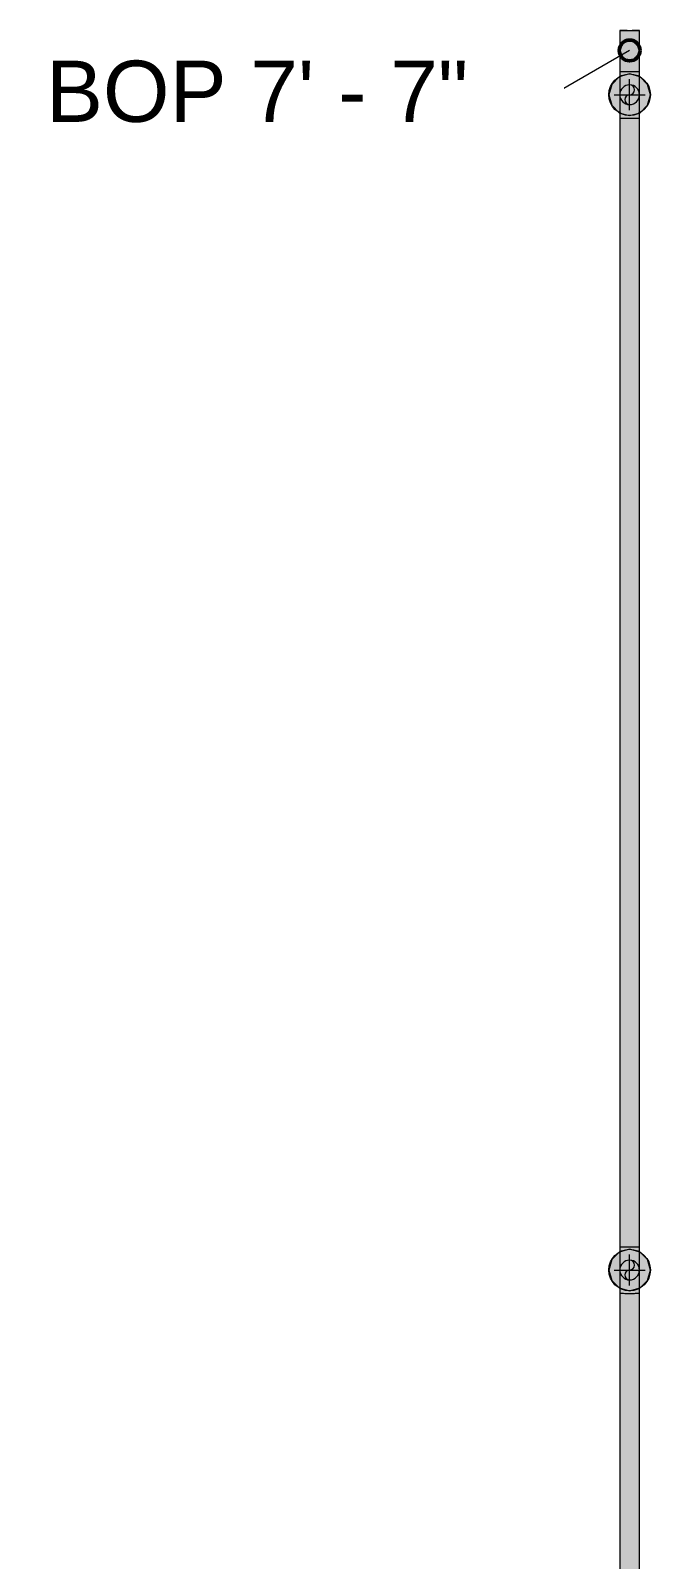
# Model space of a CAD drawing. Header units: inches. Extents: x -3385 to 41, y 7 to 1342.
# Drawn here: x -2021.7 to -1962, y 199.9 to 347.2 of the extents above; entities that cross this region are included whole.
import ezdxf

# ---------------------------------------------------------------- set-up
doc = ezdxf.new("R2010")
doc.units = ezdxf.units.IN
doc.header["$MEASUREMENT"] = 0
for name, color, linetype, lineweight in [('A-ANNO-NOTE', 131, 'Continuous', 9), ('G-ANNO-DIMS', 111, 'Continuous', 9), ('P-PIPE', 3, 'Continuous', 9), ('P-PIPE-CNTR', 3, 'Continuous', 9)]:
    doc.layers.add(name, color=color, linetype=linetype, lineweight=lineweight)
doc.styles.add('Arial', font='arial.ttf', dxfattribs={"height": 5.901198})

msp = doc.modelspace()

# ---------------------------------------------------------------- hatches: boundary and pattern name
at = {"layer": 'A-ANNO-NOTE'}
h = msp.add_hatch(color=256, dxfattribs=at)
edge = h.paths.add_edge_path(flags=0)
edge.add_arc((-1964, 340.993), 2, 0, 360)
for points in [[(-1964, 338.993), (-1963, 339.261), (-1962.268, 339.993), (-1962, 340.993), (-1962.268, 341.993), (-1963, 342.725), (-1964, 342.993), (-1965, 342.725), (-1965.732, 341.993), (-1966, 340.993), (-1965.732, 339.993), (-1965, 339.261)], [(-1964, 225.743), (-1963, 226.011), (-1962.268, 226.743), (-1962, 227.743), (-1962.268, 228.743), (-1963, 229.475), (-1964, 229.743), (-1965, 229.475), (-1965.732, 228.743), (-1966, 227.743), (-1965.732, 226.743), (-1965, 226.011)]]:
    msp.add_hatch(color=256, dxfattribs=at).paths.add_polyline_path(points, flags=0)
h = msp.add_hatch(color=256, dxfattribs=at)
edge = h.paths.add_edge_path(flags=0)
edge.add_arc((-1964, 227.743), 2, 0, 360)
at = {"layer": 'P-PIPE'}
h = msp.add_hatch(color=256, dxfattribs=at)
h.paths.add_polyline_path([(-1964.673, 343.235), (-1964.673, 343.236), (-1964.673, 347.154)], flags=0)
h.paths.add_polyline_path([(-1964, 343.234), (-1964, 347.167), (-1964.95, 347.171), (-1964.95, 343.238), (-1964.474, 343.234), (-1964.246, 343.234)], flags=0)
h = msp.add_hatch(color=256, dxfattribs=at)
h.paths.add_polyline_path([(-1963.083, 347.17), (-1963.083, 347.169), (-1963.104, 346.295)], flags=0)
h.paths.add_polyline_path([(-1963.525, 343.234), (-1963.05, 343.238), (-1963.05, 347.171), (-1963.525, 347.168), (-1963.525, 343.679)], flags=0)
h.paths.add_polyline_path([(-1964, 343.234), (-1963.525, 343.234), (-1963.525, 347.168), (-1964, 347.167)], flags=0)
h = msp.add_hatch(color=256, dxfattribs=at)
h.paths.add_polyline_path([(-1964.951, 340.993), (-1964.918, 341.242), (-1964.788, 341.526), (-1964.655, 341.683), (-1964.443, 341.831), (-1964.243, 341.912), (-1964, 341.944), (-1964, 343.234), (-1964.951, 343.238), (-1964.951, 341.158)], flags=0)
h.paths.add_polyline_path([(-1964, 338.745), (-1964.002, 340.043), (-1964.254, 340.077), (-1964.477, 340.171), (-1964.674, 340.323), (-1964.841, 340.56), (-1964.879, 340.632), (-1964.933, 340.811), (-1964.951, 340.993), (-1964.951, 338.749), (-1964.475, 338.746), (-1964.246, 338.746)], flags=0)
for points in [[(-1964, 340.043), (-1963.754, 340.075), (-1963.525, 340.17), (-1963.328, 340.321), (-1963.177, 340.518), (-1963.082, 340.747), (-1963.05, 340.993), (-1963.082, 341.239), (-1963.177, 341.468), (-1963.328, 341.665), (-1963.525, 341.816), (-1963.754, 341.91), (-1964, 341.943), (-1964.246, 341.91), (-1964.475, 341.816), (-1964.672, 341.665), (-1964.823, 341.468), (-1964.918, 341.239), (-1964.95, 340.993), (-1964.918, 340.747), (-1964.823, 340.518), (-1964.672, 340.321), (-1964.475, 340.17), (-1964.246, 340.075)], [(-1964, 229.984), (-1963.05, 229.987), (-1963.05, 338.749), (-1963.525, 338.746), (-1964, 338.745), (-1964, 232.832)], [(-1964, 226.793), (-1963.754, 226.825), (-1963.525, 226.92), (-1963.328, 227.071), (-1963.177, 227.268), (-1963.082, 227.497), (-1963.05, 227.743), (-1963.082, 227.989), (-1963.177, 228.218), (-1963.328, 228.415), (-1963.525, 228.566), (-1963.754, 228.66), (-1964, 228.693), (-1964.246, 228.66), (-1964.475, 228.566), (-1964.672, 228.415), (-1964.823, 228.218), (-1964.918, 227.989), (-1964.95, 227.743), (-1964.918, 227.497), (-1964.823, 227.268), (-1964.672, 227.071), (-1964.475, 226.92), (-1964.246, 226.825)], [(-1964, 139.906), (-1964, 225.495), (-1964.95, 225.498), (-1964.945, 139.909), (-1964.475, 139.906), (-1964.246, 139.906)], [(-1964, 139.906), (-1963.05, 139.91), (-1963.05, 225.499), (-1963.525, 225.496), (-1964, 225.495), (-1964, 150.359)]]:
    msp.add_hatch(color=256, dxfattribs=at).paths.add_polyline_path(points, flags=0)
h = msp.add_hatch(color=256, dxfattribs=at)
h.paths.add_polyline_path([(-1964, 340.043), (-1963.754, 340.075), (-1963.525, 340.17), (-1963.328, 340.322), (-1963.177, 340.519), (-1963.082, 340.748), (-1963.05, 340.997), (-1963.082, 341.241), (-1963.179, 341.471), (-1963.33, 341.667), (-1963.529, 341.818), (-1963.757, 341.912), (-1964.011, 341.943), (-1964.25, 341.91), (-1964.48, 341.813), (-1964.675, 341.663), (-1964.826, 341.464), (-1964.919, 341.235), (-1964.95, 340.985), (-1964.917, 340.744), (-1964.822, 340.516), (-1964.671, 340.32), (-1964.474, 340.169), (-1964.245, 340.075), (-1964.001, 340.043)], flags=0)
h.paths.add_polyline_path([(-1964, 340.043), (-1964.249, 340.076), (-1964.475, 340.17), (-1964.675, 340.325), (-1964.823, 340.518), (-1964.919, 340.755), (-1964.95, 340.993), (-1964.914, 341.248), (-1964.823, 341.468), (-1964.663, 341.671), (-1964.475, 341.816), (-1964.236, 341.912), (-1964, 341.943), (-1963.746, 341.907), (-1963.525, 341.816), (-1963.325, 341.66), (-1963.177, 341.468), (-1963.082, 341.239), (-1963.05, 340.992), (-1963.083, 340.746), (-1963.177, 340.518), (-1963.328, 340.321), (-1963.525, 340.17), (-1963.755, 340.075)], flags=0)
h = msp.add_hatch(color=256, dxfattribs=at)
h.paths.add_polyline_path([(-1963.05, 340.993), (-1963.05, 343.238), (-1963.525, 343.234), (-1964, 343.234), (-1963.99, 341.943), (-1963.746, 341.91), (-1963.524, 341.816), (-1963.326, 341.663), (-1963.16, 341.427), (-1963.121, 341.355), (-1963.067, 341.176), (-1963.05, 340.999)], flags=0)
h.paths.add_polyline_path([(-1964, 338.745), (-1963.05, 338.749), (-1963.05, 340.988), (-1963.082, 340.746), (-1963.213, 340.46), (-1963.346, 340.303), (-1963.539, 340.164), (-1963.754, 340.075), (-1964, 340.043), (-1964, 339.933)], flags=0)
h = msp.add_hatch(color=256, dxfattribs=at)
h.paths.add_polyline_path([(-1964.673, 229.985), (-1964.673, 229.985), (-1964.673, 232.832)], flags=0)
h.paths.add_polyline_path([(-1964, 229.984), (-1964, 338.745), (-1964.95, 338.748), (-1964.95, 229.987), (-1964.474, 229.984), (-1964.246, 229.984)], flags=0)
h = msp.add_hatch(color=256, dxfattribs=at)
h.paths.add_polyline_path([(-1964.951, 227.743), (-1964.918, 227.992), (-1964.788, 228.276), (-1964.655, 228.433), (-1964.443, 228.581), (-1964.243, 228.662), (-1964, 228.694), (-1964, 229.984), (-1964.951, 229.987), (-1964.951, 227.908)], flags=0)
h.paths.add_polyline_path([(-1964, 225.495), (-1964.002, 226.793), (-1964.254, 226.827), (-1964.477, 226.921), (-1964.674, 227.073), (-1964.841, 227.31), (-1964.879, 227.381), (-1964.933, 227.561), (-1964.951, 227.743), (-1964.951, 225.499), (-1964.475, 225.496), (-1964.246, 225.495)], flags=0)
h = msp.add_hatch(color=256, dxfattribs=at)
h.paths.add_polyline_path([(-1963.05, 227.743), (-1963.05, 229.987), (-1963.525, 229.984), (-1964, 229.984), (-1963.99, 228.693), (-1963.746, 228.66), (-1963.524, 228.566), (-1963.326, 228.413), (-1963.16, 228.177), (-1963.121, 228.105), (-1963.067, 227.926), (-1963.05, 227.748)], flags=0)
h.paths.add_polyline_path([(-1964, 225.495), (-1963.05, 225.499), (-1963.05, 227.738), (-1963.082, 227.496), (-1963.213, 227.21), (-1963.346, 227.053), (-1963.539, 226.914), (-1963.754, 226.825), (-1964, 226.793), (-1964, 226.683)], flags=0)
h = msp.add_hatch(color=256, dxfattribs=at)
h.paths.add_polyline_path([(-1964, 226.793), (-1963.754, 226.825), (-1963.525, 226.92), (-1963.328, 227.071), (-1963.177, 227.269), (-1963.082, 227.498), (-1963.05, 227.747), (-1963.082, 227.991), (-1963.179, 228.221), (-1963.33, 228.417), (-1963.529, 228.568), (-1963.757, 228.662), (-1964.011, 228.693), (-1964.25, 228.66), (-1964.48, 228.563), (-1964.675, 228.413), (-1964.826, 228.214), (-1964.919, 227.985), (-1964.95, 227.735), (-1964.917, 227.494), (-1964.822, 227.265), (-1964.671, 227.07), (-1964.474, 226.919), (-1964.245, 226.825), (-1964.001, 226.793)], flags=0)
h.paths.add_polyline_path([(-1964, 226.793), (-1964.249, 226.826), (-1964.475, 226.92), (-1964.675, 227.075), (-1964.823, 227.268), (-1964.919, 227.505), (-1964.95, 227.743), (-1964.914, 227.998), (-1964.823, 228.218), (-1964.663, 228.421), (-1964.475, 228.566), (-1964.236, 228.662), (-1964, 228.693), (-1963.746, 228.657), (-1963.525, 228.566), (-1963.325, 228.41), (-1963.177, 228.218), (-1963.082, 227.989), (-1963.05, 227.742), (-1963.083, 227.495), (-1963.177, 227.268), (-1963.328, 227.071), (-1963.525, 226.92), (-1963.755, 226.825)], flags=0)

# ---------------------------------------------------------------- linework, layer by layer
at = {"layer": 'A-ANNO-NOTE'}
for p, q in [((-1965.732, 341.993), (-1966, 340.993)), ((-1965, 342.725), (-1965.732, 341.993)), ((-1964, 342.993), (-1965, 342.725)), ((-1963, 342.725), (-1964, 342.993)), ((-1962.268, 341.993), (-1963, 342.725)), ((-1962, 340.993), (-1962.268, 341.993)), ((-1966, 340.993), (-1965.732, 339.993)), ((-1962.268, 339.993), (-1962, 340.993)), ((-1965.732, 339.993), (-1965, 339.261)), ((-1965, 339.261), (-1964, 338.993)), ((-1964, 338.993), (-1963, 339.261)), ((-1963, 339.261), (-1962.268, 339.993)), ((-1965.732, 228.743), (-1966, 227.743)), ((-1965, 229.475), (-1965.732, 228.743)), ((-1964, 229.743), (-1965, 229.475)), ((-1963, 229.475), (-1964, 229.743)), ((-1962.268, 228.743), (-1963, 229.475)), ((-1962, 227.743), (-1962.268, 228.743)), ((-1966, 227.743), (-1965.732, 226.743)), ((-1962.268, 226.743), (-1962, 227.743)), ((-1965.732, 226.743), (-1965, 226.011)), ((-1965, 226.011), (-1964, 225.743)), ((-1964, 225.743), (-1963, 226.011)), ((-1963, 226.011), (-1962.268, 226.743))]:
    msp.add_line(p, q, dxfattribs=at)
for centre in [(-1964, 340.993), (-1964, 227.743)]:
    msp.add_circle(centre, 2, dxfattribs=at)
at = {"layer": 'G-ANNO-DIMS'}
for p, q in [((-1964, 345.256), (-1970.553, 341.473)), ((-1970.553, 341.473), (-1978.362, 341.473))]:
    msp.add_line(p, q, dxfattribs=at)
at = {"layer": 'G-ANNO-DIMS', "lineweight": 50}
msp.add_circle((-1964, 345.256), 1, dxfattribs=at)
at = {"layer": 'P-PIPE'}
for p, q in [((-1964.95, 347.171), (-1964.95, 343.238)), ((-1963.05, 343.238), (-1963.05, 347.171)), ((-1964.951, 343.238), (-1964.951, 338.749)), ((-1963.05, 338.749), (-1963.05, 343.238)), ((-1964.95, 338.749), (-1964.95, 229.987)), ((-1963.05, 229.987), (-1963.05, 338.749)), ((-1964.951, 229.987), (-1964.951, 225.499)), ((-1963.05, 225.499), (-1963.05, 229.987)), ((-1964.95, 225.499), (-1964.95, 139.91)), ((-1963.05, 139.91), (-1963.05, 225.499))]:
    msp.add_line(p, q, dxfattribs=at)
for centre, radius, start, end in [((-1964, 340.993), 0.95, 0, 180), ((-1964, 341.468), 0.475, 270, 90), ((-1964, 340.993), 0.95, 180, 0), ((-1964, 340.518), 0.475, 90, 270), ((-1964, 227.743), 0.95, 0, 180), ((-1964, 228.218), 0.475, 270, 90), ((-1964, 227.743), 0.95, 180, 0), ((-1964, 227.268), 0.475, 90, 270)]:
    msp.add_arc(centre, radius, start, end, dxfattribs=at)
for centre, major_axis, start_param, end_param in [((-1964, 347.171), (0.95, 0), 1.8325957, 3.1415927), ((-1964, 347.171), (0.95, 0), 3.1415927, 4.712389), ((-1964, 347.171), (0.95, 0), 4.712389, 6.2831853), ((-1964, 347.171), (0.95, 0), 0, 1.3089969), ((-1964, 343.238), (0.951, 0), 3.1415927, 3.403392), ((-1964, 343.238), (0.951, 0), 3.4054884, 3.6651914), ((-1964, 343.238), (0.95, 0), 3.6651914, 3.9260253), ((-1964, 343.238), (0.951, 0), 3.6663729, 3.9269908), ((-1964, 343.238), (0.95, 0), 3.9269908, 4.1882663), ((-1964, 343.238), (0.951, 0), 3.9277311, 4.1887902), ((-1964, 343.238), (0.95, 0), 4.1887902, 4.4503567), ((-1964, 343.238), (0.951, 0), 4.1892397, 4.4505896), ((-1964, 343.238), (0.95, 0), 4.4505896, 4.712389), ((-1964, 343.238), (0.951, 0), 4.4508064, 4.712389), ((-1964, 343.238), (0.951, 0), 4.712389, 6.2831853), ((-1964, 343.238), (0.95, 0), 4.712389, 4.9741884), ((-1964, 343.238), (0.95, 0), 4.9744212, 5.2359878), ((-1964, 343.238), (0.95, 0), 5.2365116, 5.4977871), ((-1964, 343.238), (0.95, 0), 5.4987526, 5.7595865), ((-1964, 338.749), (0.951, 0), 3.1415927, 4.712389), ((-1964, 338.749), (0.95, 0), 3.6651914, 3.9260253), ((-1964, 338.749), (0.95, 0), 3.9269908, 4.1882663), ((-1964, 338.749), (0.95, 0), 4.1887902, 4.4503567), ((-1964, 338.749), (0.95, 0), 4.4505896, 4.712389), ((-1964, 338.749), (0.951, 0), 4.712389, 6.2831853), ((-1964, 338.749), (0.95, 0), 4.712389, 4.9741884), ((-1964, 338.749), (0.95, 0), 4.9744212, 5.2359878), ((-1964, 338.749), (0.95, 0), 5.2365116, 5.4977871), ((-1964, 338.749), (0.95, 0), 5.4987526, 5.7595865), ((-1964, 229.987), (0.951, 0), 3.1415927, 3.403392), ((-1964, 229.987), (0.951, 0), 3.4054884, 3.6651914), ((-1964, 229.987), (0.951, 0), 3.6663729, 3.9269908), ((-1964, 229.987), (0.95, 0), 3.6651914, 3.9260253), ((-1964, 229.987), (0.951, 0), 3.9277311, 4.1887902), ((-1964, 229.987), (0.95, 0), 3.9269908, 4.1882663), ((-1964, 229.987), (0.951, 0), 4.1892397, 4.4505896), ((-1964, 229.987), (0.95, 0), 4.1887902, 4.4503567), ((-1964, 229.987), (0.951, 0), 4.4508064, 4.712389), ((-1964, 229.987), (0.95, 0), 4.4505896, 4.712389), ((-1964, 229.987), (0.951, 0), 4.712389, 4.9739716), ((-1964, 229.987), (0.95, 0), 4.712389, 4.9741884), ((-1964, 229.987), (0.951, 0), 4.9741884, 5.2355383), ((-1964, 229.987), (0.95, 0), 4.9744212, 5.2359878), ((-1964, 229.987), (0.951, 0), 5.2359878, 5.4970469), ((-1964, 229.987), (0.95, 0), 5.2365116, 5.4977871), ((-1964, 229.987), (0.951, 0), 5.4977871, 5.758405), ((-1964, 229.987), (0.95, 0), 5.4987526, 5.7595865), ((-1964, 229.987), (0.951, 0), 5.7595865, 6.0192896), ((-1964, 229.987), (0.951, 0), 6.0213859, 6.2831853), ((-1964, 225.499), (0.951, 0), 3.1415927, 4.712389), ((-1964, 225.499), (0.95, 0), 3.6651914, 3.9260253), ((-1964, 225.499), (0.95, 0), 3.9269908, 4.1882663), ((-1964, 225.499), (0.95, 0), 4.1887902, 4.4503567), ((-1964, 225.499), (0.95, 0), 4.4505896, 4.712389), ((-1964, 225.499), (0.951, 0), 4.712389, 6.2831853), ((-1964, 225.499), (0.95, 0), 4.712389, 4.9741884), ((-1964, 225.499), (0.95, 0), 4.9744212, 5.2359878), ((-1964, 225.499), (0.95, 0), 5.2365116, 5.4977871), ((-1964, 225.499), (0.95, 0), 5.4987526, 5.7595865)]:
    msp.add_ellipse(centre, major_axis=major_axis, ratio=0.0041666, start_param=start_param, end_param=end_param, dxfattribs=at)
at = {"layer": 'P-PIPE-CNTR'}
for p, q in [((-1964, 339.493), (-1964, 342.493)), ((-1965.5, 340.993), (-1962.5, 340.993)), ((-1964, 226.243), (-1964, 229.243)), ((-1965.5, 227.743), (-1962.5, 227.743))]:
    msp.add_line(p, q, dxfattribs=at)

# ---------------------------------------------------------------- next in the draw order: texts
at = {"layer": 'G-ANNO-DIMS', "insert": (-2020.242, 344.277), "char_height": 5.9012, "width": 48.456, "attachment_point": 1, "line_spacing_factor": 0.938532, "style": 'Arial', "bg_fill": 3, "box_fill_scale": 1.25, "bg_fill_color": 0, "bg_fill_transparency": 0}
msp.add_mtext('BOP 7\' - 7"', dxfattribs=at)

doc.saveas('drawing.dxf')
